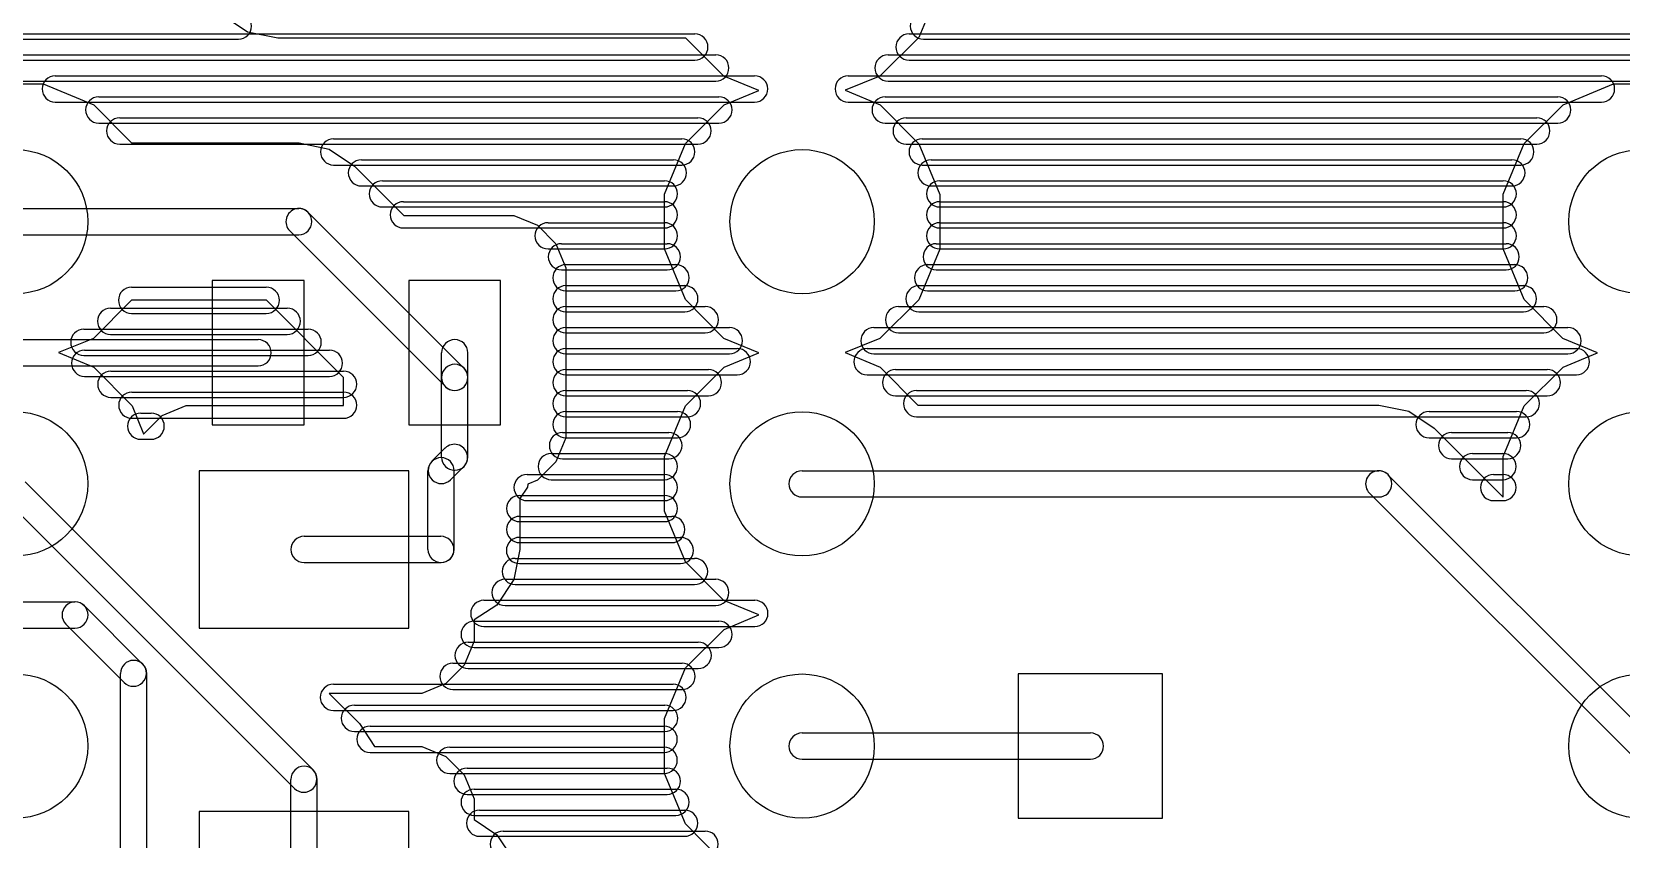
# Model space of a CAD drawing. Extents: x 4625 to 28175, y 45595 to 78045.
# Drawn here: x 16362 to 22425, y 65715 to 68794 of the extents above; entities that cross this region are included whole.
import ezdxf

# ---------------------------------------------------------------- set-up
doc = ezdxf.new("R2010")
doc.units = 0
doc.layers.add('BLACK', color=1, linetype='CONTINUOUS')

msp = doc.modelspace()

# ---------------------------------------------------------------- linework, layer by layer
at = {"layer": 'BLACK'}
for p, q in [((19825, 68965), (19745, 68772)), ((17185, 68793), (17088, 68858)), ((14037, 68786), (18891, 68786)), ((14037, 68786), (18891, 68786)), ((14037, 68786), (18891, 68786)), ((15648, 68766), (17150, 68766)), ((15648, 68766), (17150, 68766)), ((15648, 68766), (17150, 68766)), ((17300, 68770), (17185, 68793)), ((18857, 68770), (17300, 68770)), ((19002, 68625), (18857, 68770)), ((19745, 68772), (19597, 68625)), ((19708, 68786), (25090, 68786)), ((19708, 68786), (25090, 68786)), ((19708, 68786), (25090, 68786)), ((19763, 68766), (25037, 68766)), ((19763, 68766), (25037, 68766)), ((19763, 68766), (25037, 68766)), ((14037, 68706), (18971, 68706)), ((14037, 68706), (18971, 68706)), ((14037, 68706), (18971, 68706)), ((19628, 68706), (25170, 68706)), ((19628, 68706), (25170, 68706)), ((19628, 68706), (25170, 68706)), ((14037, 68686), (18891, 68686)), ((14037, 68686), (18891, 68686)), ((14037, 68686), (18891, 68686)), ((19708, 68686), (25090, 68686)), ((19708, 68686), (25090, 68686)), ((19708, 68686), (25090, 68686)), ((14037, 68606), (18971, 68606)), ((14037, 68606), (18971, 68606)), ((14037, 68606), (18971, 68606)), ((16196, 68595), (16405, 68595)), ((16405, 68595), (16598, 68515)), ((16451, 68626), (19119, 68626)), ((16451, 68626), (19119, 68626)), ((16451, 68626), (19119, 68626)), ((19135, 68570), (19002, 68625)), ((19597, 68625), (19464, 68571)), ((19476, 68626), (22350, 68626)), ((19476, 68626), (22350, 68626)), ((19476, 68626), (22350, 68626)), ((19628, 68606), (25170, 68606)), ((19628, 68606), (25170, 68606)), ((19628, 68606), (25170, 68606)), ((22203, 68515), (22396, 68595)), ((22396, 68595), (22605, 68595)), ((16451, 68526), (19119, 68526)), ((16451, 68526), (19119, 68526)), ((16451, 68526), (19119, 68526)), ((16617, 68546), (18983, 68546)), ((16617, 68546), (18983, 68546)), ((16617, 68546), (18983, 68546)), ((19003, 68515), (19135, 68570)), ((19464, 68571), (19598, 68515)), ((19476, 68526), (22350, 68526)), ((19476, 68526), (22350, 68526)), ((19476, 68526), (22350, 68526)), ((19617, 68546), (22183, 68546)), ((19617, 68546), (22183, 68546)), ((19617, 68546), (22183, 68546)), ((16598, 68515), (16742, 68370)), ((16697, 68466), (18903, 68466)), ((16697, 68466), (18903, 68466)), ((16697, 68466), (18903, 68466)), ((18855, 68368), (19003, 68515)), ((19598, 68515), (19745, 68367)), ((19697, 68466), (22103, 68466)), ((19697, 68466), (22103, 68466)), ((19697, 68466), (22103, 68466)), ((22055, 68368), (22203, 68515)), ((16617, 68446), (18983, 68446)), ((16617, 68446), (18983, 68446)), ((16617, 68446), (18983, 68446)), ((19617, 68446), (22183, 68446)), ((19617, 68446), (22183, 68446)), ((19617, 68446), (22183, 68446)), ((16697, 68366), (18903, 68366)), ((16697, 68366), (18903, 68366)), ((16697, 68366), (18903, 68366)), ((16742, 68370), (17381, 68370)), ((17381, 68370), (17496, 68347)), ((17496, 68347), (17593, 68282)), ((17513, 68386), (18841, 68386)), ((17513, 68386), (18841, 68386)), ((17513, 68386), (18841, 68386)), ((18775, 68175), (18855, 68368)), ((19697, 68366), (22103, 68366)), ((19697, 68366), (22103, 68366)), ((19697, 68366), (22103, 68366)), ((19745, 68367), (19825, 68174)), ((19758, 68386), (22042, 68386)), ((19758, 68386), (22042, 68386)), ((19758, 68386), (22042, 68386)), ((21975, 68175), (22055, 68368)), ((17513, 68286), (18841, 68286)), ((17513, 68286), (18841, 68286)), ((17513, 68286), (18841, 68286)), ((17593, 68282), (17781, 68094)), ((17619, 68306), (18809, 68306)), ((17619, 68306), (18809, 68306)), ((17619, 68306), (18809, 68306)), ((19758, 68286), (22042, 68286)), ((19758, 68286), (22042, 68286)), ((19758, 68286), (22042, 68286)), ((19792, 68306), (22008, 68306)), ((19792, 68306), (22008, 68306)), ((19792, 68306), (22008, 68306)), ((17699, 68226), (18775, 68226)), ((17699, 68226), (18775, 68226)), ((17699, 68226), (18775, 68226)), ((19825, 68226), (21975, 68226)), ((19825, 68226), (21975, 68226)), ((19825, 68226), (21975, 68226)), ((17619, 68206), (18809, 68206)), ((17619, 68206), (18809, 68206)), ((17619, 68206), (18809, 68206)), ((18775, 67966), (18775, 68175)), ((19792, 68206), (22008, 68206)), ((19792, 68206), (22008, 68206)), ((19792, 68206), (22008, 68206)), ((19825, 68174), (19825, 67965)), ((21975, 67966), (21975, 68175)), ((16300, 68120), (17380, 68120)), ((18010, 67511), (17416, 68105)), ((17699, 68126), (18775, 68126)), ((17699, 68126), (18775, 68126)), ((17699, 68126), (18775, 68126)), ((17779, 68146), (18775, 68146)), ((17779, 68146), (18775, 68146)), ((17779, 68146), (18775, 68146)), ((17781, 68094), (18200, 68094)), ((18200, 68094), (18291, 68056)), ((19825, 68146), (21975, 68146)), ((19825, 68146), (21975, 68146)), ((19825, 68146), (21975, 68146)), ((19825, 68126), (21975, 68126)), ((19825, 68126), (21975, 68126)), ((19825, 68126), (21975, 68126)), ((17940, 67441), (17346, 68035)), ((17779, 68046), (18775, 68046)), ((17779, 68046), (18775, 68046)), ((17779, 68046), (18775, 68046)), ((18291, 68056), (18361, 67986)), ((18331, 68066), (18775, 68066)), ((18331, 68066), (18775, 68066)), ((18331, 68066), (18775, 68066)), ((19825, 68066), (21975, 68066)), ((19825, 68066), (21975, 68066)), ((19825, 68066), (21975, 68066)), ((19825, 68046), (21975, 68046)), ((19825, 68046), (21975, 68046)), ((19825, 68046), (21975, 68046)), ((16300, 68020), (17380, 68020)), ((18361, 67986), (18399, 67894)), ((18382, 67986), (18786, 67986)), ((18382, 67986), (18786, 67986)), ((18382, 67986), (18786, 67986)), ((19812, 67986), (21986, 67986)), ((19812, 67986), (21986, 67986)), ((19812, 67986), (21986, 67986)), ((18331, 67966), (18775, 67966)), ((18331, 67966), (18775, 67966)), ((18331, 67966), (18775, 67966)), ((18855, 67773), (18775, 67966)), ((19825, 67965), (19745, 67772)), ((19825, 67966), (21975, 67966)), ((19825, 67966), (21975, 67966)), ((19825, 67966), (21975, 67966)), ((22055, 67773), (21975, 67966)), ((18382, 67886), (18786, 67886)), ((18382, 67886), (18786, 67886)), ((18382, 67886), (18786, 67886)), ((18399, 67906), (18819, 67906)), ((18399, 67906), (18819, 67906)), ((18399, 67906), (18819, 67906)), ((18399, 67894), (18399, 67245)), ((19779, 67906), (22019, 67906)), ((19779, 67906), (22019, 67906)), ((19779, 67906), (22019, 67906)), ((19812, 67886), (21986, 67886)), ((19812, 67886), (21986, 67886)), ((19812, 67886), (21986, 67886)), ((16742, 67820), (17256, 67820)), ((16742, 67820), (17256, 67820)), ((16742, 67820), (17256, 67820)), ((17050, 67845), (17050, 67295)), ((17400, 67845), (17050, 67845)), ((17400, 67295), (17400, 67845)), ((17800, 67845), (17800, 67295)), ((18150, 67845), (17800, 67845)), ((18150, 67295), (18150, 67845)), ((18399, 67826), (18853, 67826)), ((18399, 67826), (18853, 67826)), ((18399, 67826), (18853, 67826)), ((18399, 67806), (18819, 67806)), ((18399, 67806), (18819, 67806)), ((18399, 67806), (18819, 67806)), ((19746, 67826), (22052, 67826)), ((19746, 67826), (22052, 67826)), ((19746, 67826), (22052, 67826)), ((19779, 67806), (22019, 67806)), ((19779, 67806), (22019, 67806)), ((19779, 67806), (22019, 67806)), ((16742, 67770), (16597, 67625)), ((16662, 67740), (17336, 67740)), ((16662, 67740), (17336, 67740)), ((16662, 67740), (17336, 67740)), ((17257, 67770), (16742, 67770)), ((17551, 67476), (17257, 67770)), ((18399, 67746), (18931, 67746)), ((18399, 67746), (18931, 67746)), ((18399, 67746), (18931, 67746)), ((19002, 67625), (18855, 67773)), ((19745, 67772), (19597, 67625)), ((19668, 67746), (22130, 67746)), ((19668, 67746), (22130, 67746)), ((19668, 67746), (22130, 67746)), ((22202, 67625), (22055, 67773)), ((16742, 67720), (17256, 67720)), ((16742, 67720), (17256, 67720)), ((16742, 67720), (17256, 67720)), ((18399, 67726), (18853, 67726)), ((18399, 67726), (18853, 67726)), ((18399, 67726), (18853, 67726)), ((19746, 67726), (22052, 67726)), ((19746, 67726), (22052, 67726)), ((19746, 67726), (22052, 67726)), ((15901, 67620), (17225, 67620)), ((16597, 67625), (16464, 67571)), ((16560, 67660), (17416, 67660)), ((16560, 67660), (17416, 67660)), ((16560, 67660), (17416, 67660)), ((16662, 67640), (17336, 67640)), ((16662, 67640), (17336, 67640)), ((16662, 67640), (17336, 67640)), ((18399, 67666), (19023, 67666)), ((18399, 67666), (19023, 67666)), ((18399, 67666), (19023, 67666)), ((18399, 67646), (18931, 67646)), ((18399, 67646), (18931, 67646)), ((18399, 67646), (18931, 67646)), ((19135, 67570), (19002, 67625)), ((19597, 67625), (19464, 67571)), ((19574, 67666), (22222, 67666)), ((19574, 67666), (22222, 67666)), ((19574, 67666), (22222, 67666)), ((19668, 67646), (22130, 67646)), ((19668, 67646), (22130, 67646)), ((19668, 67646), (22130, 67646)), ((22335, 67570), (22202, 67625)), ((16464, 67571), (16598, 67515)), ((16560, 67560), (17416, 67560)), ((16560, 67560), (17416, 67560)), ((16560, 67560), (17416, 67560)), ((16563, 67580), (17497, 67580)), ((16563, 67580), (17497, 67580)), ((16563, 67580), (17497, 67580)), ((17925, 67476), (17925, 67570)), ((18025, 67476), (18025, 67570)), ((18399, 67586), (19053, 67586)), ((18399, 67586), (19053, 67586)), ((18399, 67586), (19053, 67586)), ((18399, 67566), (19023, 67566)), ((18399, 67566), (19023, 67566)), ((18399, 67566), (19023, 67566)), ((19003, 67515), (19135, 67570)), ((19464, 67571), (19598, 67515)), ((19548, 67586), (22254, 67586)), ((19548, 67586), (22254, 67586)), ((19548, 67586), (22254, 67586)), ((19574, 67566), (22222, 67566)), ((19574, 67566), (22222, 67566)), ((19574, 67566), (22222, 67566)), ((22203, 67515), (22335, 67570)), ((15901, 67520), (17225, 67520)), ((16598, 67515), (16745, 67367)), ((16663, 67500), (17551, 67500)), ((16663, 67500), (17551, 67500)), ((16663, 67500), (17551, 67500)), ((18399, 67506), (18943, 67506)), ((18399, 67506), (18943, 67506)), ((18399, 67506), (18943, 67506)), ((18855, 67368), (19003, 67515)), ((19598, 67515), (19742, 67370)), ((19657, 67506), (22143, 67506)), ((19657, 67506), (22143, 67506)), ((19657, 67506), (22143, 67506)), ((22055, 67368), (22203, 67515)), ((16563, 67480), (17497, 67480)), ((16563, 67480), (17497, 67480)), ((16563, 67480), (17497, 67480)), ((17551, 67369), (17551, 67476)), ((17925, 67172), (17925, 67476)), ((18025, 67172), (18025, 67476)), ((18399, 67486), (19053, 67486)), ((18399, 67486), (19053, 67486)), ((18399, 67486), (19053, 67486)), ((19548, 67486), (22254, 67486)), ((19548, 67486), (22254, 67486)), ((19548, 67486), (22254, 67486)), ((16663, 67400), (17551, 67400)), ((16663, 67400), (17551, 67400)), ((16663, 67400), (17551, 67400)), ((16743, 67420), (17551, 67420)), ((16743, 67420), (17551, 67420)), ((16743, 67420), (17551, 67420)), ((16745, 67367), (16788, 67261)), ((16859, 67331), (16951, 67369)), ((16951, 67369), (17551, 67369)), ((18399, 67426), (18863, 67426)), ((18399, 67426), (18863, 67426)), ((18399, 67426), (18863, 67426)), ((18399, 67406), (18943, 67406)), ((18399, 67406), (18943, 67406)), ((18399, 67406), (18943, 67406)), ((18775, 67175), (18855, 67368)), ((19657, 67406), (22143, 67406)), ((19657, 67406), (22143, 67406)), ((19657, 67406), (22143, 67406)), ((19737, 67426), (22063, 67426)), ((19737, 67426), (22063, 67426)), ((19737, 67426), (22063, 67426)), ((19742, 67370), (21500, 67370)), ((21500, 67370), (21615, 67347)), ((21975, 67175), (22055, 67368)), ((16743, 67320), (17551, 67320)), ((16743, 67320), (17551, 67320)), ((16743, 67320), (17551, 67320)), ((16777, 67340), (16817, 67340)), ((16777, 67340), (16817, 67340)), ((16777, 67340), (16817, 67340)), ((16789, 67261), (16859, 67331)), ((18399, 67346), (18825, 67346)), ((18399, 67346), (18825, 67346)), ((18399, 67346), (18825, 67346)), ((18399, 67326), (18863, 67326)), ((18399, 67326), (18863, 67326)), ((18399, 67326), (18863, 67326)), ((19737, 67326), (22063, 67326)), ((19737, 67326), (22063, 67326)), ((19737, 67326), (22063, 67326)), ((21615, 67347), (21712, 67282)), ((21692, 67346), (22026, 67346)), ((21692, 67346), (22026, 67346)), ((21692, 67346), (22026, 67346)), ((16788, 67261), (16789, 67261)), ((17050, 67295), (17400, 67295)), ((17800, 67295), (18150, 67295)), ((18399, 67245), (18361, 67154)), ((18386, 67266), (18792, 67266)), ((18386, 67266), (18792, 67266)), ((18386, 67266), (18792, 67266)), ((18399, 67246), (18825, 67246)), ((18399, 67246), (18825, 67246)), ((18399, 67246), (18825, 67246)), ((21692, 67246), (22026, 67246)), ((21692, 67246), (22026, 67246)), ((21692, 67246), (22026, 67246)), ((21712, 67282), (21975, 67019)), ((21778, 67266), (21992, 67266)), ((21778, 67266), (21992, 67266)), ((21778, 67266), (21992, 67266)), ((16777, 67240), (16817, 67240)), ((16777, 67240), (16817, 67240)), ((16777, 67240), (16817, 67240)), ((17888, 67156), (17939, 67207)), ((18343, 67186), (18775, 67186)), ((18343, 67186), (18775, 67186)), ((18343, 67186), (18775, 67186)), ((21858, 67186), (21974, 67186)), ((21858, 67186), (21974, 67186)), ((21858, 67186), (21974, 67186)), ((17959, 67085), (18010, 67136)), ((18361, 67154), (18291, 67084)), ((18386, 67166), (18792, 67166)), ((18386, 67166), (18792, 67166)), ((18386, 67166), (18792, 67166)), ((18775, 66966), (18775, 67175)), ((21778, 67166), (21992, 67166)), ((21778, 67166), (21992, 67166)), ((21778, 67166), (21992, 67166)), ((21975, 67019), (21975, 67175)), ((17435, 65979), (16336, 67078)), ((17800, 67120), (17000, 67120)), ((17000, 67120), (17000, 66520)), ((17800, 66520), (17800, 67120)), ((17873, 66820), (17873, 67120)), ((17973, 66820), (17973, 67120)), ((18251, 67106), (18775, 67106)), ((18251, 67106), (18775, 67106)), ((18251, 67106), (18775, 67106)), ((18254, 67069), (18252, 67057)), ((18291, 67084), (18254, 67069)), ((18343, 67086), (18775, 67086)), ((18343, 67086), (18775, 67086)), ((18343, 67086), (18775, 67086)), ((19300, 67120), (21500, 67120)), ((22535, 66105), (21535, 67105)), ((21858, 67086), (21974, 67086)), ((21858, 67086), (21974, 67086)), ((21858, 67086), (21974, 67086)), ((21938, 67106), (21974, 67106)), ((21938, 67106), (21974, 67106)), ((21938, 67106), (21974, 67106)), ((17364, 65908), (16265, 67007)), ((18252, 67057), (18223, 67014)), ((18223, 67026), (18775, 67026)), ((18223, 67026), (18775, 67026)), ((18223, 67026), (18775, 67026)), ((18223, 67014), (18223, 66820)), ((18251, 67006), (18775, 67006)), ((18251, 67006), (18775, 67006)), ((18251, 67006), (18775, 67006)), ((19300, 67020), (21500, 67020)), ((22465, 66035), (21465, 67035)), ((21938, 67006), (21974, 67006)), ((21938, 67006), (21974, 67006)), ((21938, 67006), (21974, 67006)), ((18223, 66946), (18803, 66946)), ((18223, 66946), (18803, 66946)), ((18223, 66946), (18803, 66946)), ((18855, 66773), (18775, 66966)), ((18223, 66926), (18775, 66926)), ((18223, 66926), (18775, 66926)), ((18223, 66926), (18775, 66926)), ((17400, 66870), (17922, 66870)), ((18223, 66820), (18200, 66705)), ((18222, 66866), (18836, 66866)), ((18222, 66866), (18836, 66866)), ((18222, 66866), (18836, 66866)), ((18223, 66846), (18803, 66846)), ((18223, 66846), (18803, 66846)), ((18223, 66846), (18803, 66846)), ((17400, 66770), (17922, 66770)), ((18206, 66786), (18890, 66786)), ((18206, 66786), (18890, 66786)), ((18206, 66786), (18890, 66786)), ((18222, 66766), (18836, 66766)), ((18222, 66766), (18836, 66766)), ((18222, 66766), (18836, 66766)), ((19002, 66625), (18855, 66773)), ((18200, 66705), (18135, 66608)), ((18167, 66706), (18971, 66706)), ((18167, 66706), (18971, 66706)), ((18167, 66706), (18971, 66706)), ((18206, 66686), (18890, 66686)), ((18206, 66686), (18890, 66686)), ((18206, 66686), (18890, 66686)), ((16178, 66620), (16526, 66620)), ((16562, 66605), (16784, 66383)), ((18135, 66608), (18049, 66551)), ((18086, 66626), (19120, 66626)), ((18086, 66626), (19120, 66626)), ((18086, 66626), (19120, 66626)), ((18167, 66606), (18971, 66606)), ((18167, 66606), (18971, 66606)), ((18167, 66606), (18971, 66606)), ((19135, 66570), (19002, 66625)), ((16178, 66520), (16526, 66520)), ((16492, 66535), (16714, 66313)), ((17000, 66520), (17800, 66520)), ((18049, 66551), (18049, 66470)), ((18049, 66546), (18983, 66546)), ((18049, 66546), (18983, 66546)), ((18049, 66546), (18983, 66546)), ((18086, 66526), (19120, 66526)), ((18086, 66526), (19120, 66526)), ((18086, 66526), (19120, 66526)), ((19003, 66515), (19135, 66570)), ((18049, 66470), (18011, 66379)), ((18026, 66466), (18904, 66466)), ((18026, 66466), (18904, 66466)), ((18026, 66466), (18904, 66466)), ((18855, 66368), (19003, 66515)), ((18049, 66446), (18983, 66446)), ((18049, 66446), (18983, 66446)), ((18049, 66446), (18983, 66446)), ((16700, 65097), (16700, 66347)), ((16800, 65097), (16800, 66347)), ((18011, 66379), (17941, 66309)), ((17968, 66386), (18842, 66386)), ((17968, 66386), (18842, 66386)), ((17968, 66386), (18842, 66386)), ((18026, 66366), (18904, 66366)), ((18026, 66366), (18904, 66366)), ((18026, 66366), (18904, 66366)), ((18775, 66175), (18855, 66368)), ((20125, 66345), (20125, 65795)), ((20675, 66345), (20125, 66345)), ((20675, 65795), (20675, 66345)), ((17512, 66306), (18808, 66306)), ((17512, 66306), (18808, 66306)), ((17512, 66306), (18808, 66306)), ((17941, 66309), (17849, 66271)), ((17968, 66286), (18842, 66286)), ((17968, 66286), (18842, 66286)), ((17968, 66286), (18842, 66286)), ((17849, 66271), (17496, 66271)), ((17496, 66271), (17612, 66156)), ((17592, 66226), (18776, 66226)), ((17592, 66226), (18776, 66226)), ((17592, 66226), (18776, 66226)), ((17512, 66206), (18808, 66206)), ((17512, 66206), (18808, 66206)), ((17512, 66206), (18808, 66206)), ((17612, 66156), (17669, 66069)), ((18775, 65966), (18775, 66175)), ((17592, 66126), (18776, 66126)), ((17592, 66126), (18776, 66126)), ((17592, 66126), (18776, 66126)), ((17652, 66146), (18774, 66146)), ((17652, 66146), (18774, 66146)), ((17652, 66146), (18774, 66146)), ((19300, 66120), (20400, 66120)), ((17652, 66046), (18774, 66046)), ((17652, 66046), (18774, 66046)), ((17652, 66046), (18774, 66046)), ((17669, 66069), (17850, 66069)), ((17850, 66069), (17941, 66031)), ((17956, 66066), (18774, 66066)), ((17956, 66066), (18774, 66066)), ((17956, 66066), (18774, 66066)), ((17941, 66031), (18011, 65961)), ((18022, 65986), (18786, 65986)), ((18022, 65986), (18786, 65986)), ((18022, 65986), (18786, 65986)), ((19300, 66020), (20400, 66020)), ((17350, 65521), (17350, 65943)), ((17450, 65521), (17450, 65943)), ((17956, 65966), (18774, 65966)), ((17956, 65966), (18774, 65966)), ((17956, 65966), (18774, 65966)), ((18011, 65961), (18049, 65869)), ((18855, 65773), (18775, 65966)), ((18022, 65886), (18786, 65886)), ((18022, 65886), (18786, 65886)), ((18022, 65886), (18786, 65886)), ((18049, 65906), (18819, 65906)), ((18049, 65906), (18819, 65906)), ((18049, 65906), (18819, 65906)), ((18049, 65869), (18049, 65790)), ((17800, 65820), (17000, 65820)), ((17000, 65820), (17000, 65220)), ((17800, 65220), (17800, 65820)), ((18049, 65806), (18819, 65806)), ((18049, 65806), (18819, 65806)), ((18049, 65806), (18819, 65806)), ((18049, 65790), (18135, 65732)), ((18070, 65826), (18852, 65826)), ((18070, 65826), (18852, 65826)), ((18070, 65826), (18852, 65826)), ((20125, 65795), (20675, 65795)), ((18135, 65732), (18200, 65635)), ((18160, 65746), (18930, 65746)), ((18160, 65746), (18930, 65746)), ((18160, 65746), (18930, 65746)), ((19002, 65625), (18855, 65773)), ((18070, 65726), (18852, 65726)), ((18070, 65726), (18852, 65726)), ((18070, 65726), (18852, 65726))]:
    msp.add_line(p, q, dxfattribs=at)
for centre in [(16300, 68070), (19300, 68070), (22500, 68070), (16300, 67070), (19300, 67070), (22500, 67070), (16300, 66070), (19300, 66070), (22500, 66070)]:
    msp.add_circle(centre, 275, dxfattribs=at)
for centre, start, end in [((17150, 68816), 270, 450), ((17150, 68816), 270, 450), ((17150, 68816), 270, 450), ((19763, 68816), 90, 270), ((19763, 68816), 90, 270), ((19763, 68816), 90, 270), ((18891, 68736), 270, 450), ((18891, 68736), 270, 450), ((18891, 68736), 270, 450), ((19708, 68736), 90, 270), ((19708, 68736), 90, 270), ((19708, 68736), 90, 270), ((18971, 68656), 270, 450), ((18971, 68656), 270, 450), ((18971, 68656), 270, 450), ((19628, 68656), 90, 270), ((19628, 68656), 90, 270), ((19628, 68656), 90, 270), ((16451, 68576), 90, 270), ((16451, 68576), 90, 270), ((16451, 68576), 90, 270), ((19119, 68576), 270, 450), ((19119, 68576), 270, 450), ((19119, 68576), 270, 450), ((19476, 68576), 90, 270), ((19476, 68576), 90, 270), ((19476, 68576), 90, 270), ((22350, 68576), 270, 450), ((22350, 68576), 270, 450), ((22350, 68576), 270, 450), ((16617, 68496), 90, 270), ((16617, 68496), 90, 270), ((16617, 68496), 90, 270), ((18983, 68496), 270, 450), ((18983, 68496), 270, 450), ((18983, 68496), 270, 450), ((19617, 68496), 90, 270), ((19617, 68496), 90, 270), ((19617, 68496), 90, 270), ((22183, 68496), 270, 450), ((22183, 68496), 270, 450), ((22183, 68496), 270, 450), ((16697, 68416), 90, 270), ((16697, 68416), 90, 270), ((16697, 68416), 90, 270), ((18903, 68416), 270, 450), ((18903, 68416), 270, 450), ((18903, 68416), 270, 450), ((19697, 68416), 90, 270), ((19697, 68416), 90, 270), ((19697, 68416), 90, 270), ((22103, 68416), 270, 450), ((22103, 68416), 270, 450), ((22103, 68416), 270, 450), ((17513, 68336), 90, 270), ((17513, 68336), 90, 270), ((17513, 68336), 90, 270), ((18841, 68336), 270, 450), ((18841, 68336), 270, 450), ((18841, 68336), 270, 450), ((19758, 68336), 90, 270), ((19758, 68336), 90, 270), ((19758, 68336), 90, 270), ((22042, 68336), 270, 450), ((22042, 68336), 270, 450), ((22042, 68336), 270, 450), ((17619, 68256), 90, 270), ((17619, 68256), 90, 270), ((17619, 68256), 90, 270), ((18809, 68256), 270, 450), ((18809, 68256), 270, 450), ((18809, 68256), 270, 450), ((19792, 68256), 90, 270), ((19792, 68256), 90, 270), ((19792, 68256), 90, 270), ((22008, 68256), 270, 450), ((22008, 68256), 270, 450), ((22008, 68256), 270, 450), ((17699, 68176), 90, 270), ((17699, 68176), 90, 270), ((17699, 68176), 90, 270), ((18775, 68176), 270, 450), ((18775, 68176), 270, 450), ((18775, 68176), 270, 450), ((19825, 68176), 90, 270), ((19825, 68176), 90, 270), ((19825, 68176), 90, 270), ((21975, 68176), 270, 450), ((21975, 68176), 270, 450), ((21975, 68176), 270, 450), ((17381, 68070), 405, 585), ((17380, 68070), 270, 450), ((17779, 68096), 90, 270), ((17779, 68096), 90, 270), ((17779, 68096), 90, 270), ((18775, 68096), 270, 450), ((18775, 68096), 270, 450), ((18775, 68096), 270, 450), ((19825, 68096), 90, 270), ((19825, 68096), 90, 270), ((19825, 68096), 90, 270), ((21975, 68096), 270, 450), ((21975, 68096), 270, 450), ((21975, 68096), 270, 450), ((18331, 68016), 90, 270), ((18331, 68016), 90, 270), ((18331, 68016), 90, 270), ((18775, 68016), 270, 450), ((18775, 68016), 270, 450), ((18775, 68016), 270, 450), ((19825, 68016), 90, 270), ((19825, 68016), 90, 270), ((19825, 68016), 90, 270), ((21975, 68016), 270, 450), ((21975, 68016), 270, 450), ((21975, 68016), 270, 450), ((18382, 67936), 90, 270), ((18382, 67936), 90, 270), ((18382, 67936), 90, 270), ((18786, 67936), 270, 450), ((18786, 67936), 270, 450), ((18786, 67936), 270, 450), ((19812, 67936), 90, 270), ((19812, 67936), 90, 270), ((19812, 67936), 90, 270), ((21986, 67936), 270, 450), ((21986, 67936), 270, 450), ((21986, 67936), 270, 450), ((18399, 67856), 90, 270), ((18399, 67856), 90, 270), ((18399, 67856), 90, 270), ((18819, 67856), 270, 450), ((18819, 67856), 270, 450), ((18819, 67856), 270, 450), ((19779, 67856), 90, 270), ((19779, 67856), 90, 270), ((19779, 67856), 90, 270), ((22019, 67856), 270, 450), ((22019, 67856), 270, 450), ((22019, 67856), 270, 450), ((16742, 67770), 90, 270), ((16742, 67770), 90, 270), ((16742, 67770), 90, 270), ((17256, 67770), 270, 450), ((17256, 67770), 270, 450), ((17256, 67770), 270, 450), ((18399, 67776), 90, 270), ((18399, 67776), 90, 270), ((18399, 67776), 90, 270), ((18853, 67776), 270, 450), ((18853, 67776), 270, 450), ((18853, 67776), 270, 450), ((19746, 67776), 90, 270), ((19746, 67776), 90, 270), ((19746, 67776), 90, 270), ((22052, 67776), 270, 450), ((22052, 67776), 270, 450), ((22052, 67776), 270, 450), ((16662, 67690), 90, 270), ((16662, 67690), 90, 270), ((16662, 67690), 90, 270), ((17336, 67690), 270, 450), ((17336, 67690), 270, 450), ((17336, 67690), 270, 450), ((18399, 67696), 90, 270), ((18399, 67696), 90, 270), ((18399, 67696), 90, 270), ((18931, 67696), 270, 450), ((18931, 67696), 270, 450), ((18931, 67696), 270, 450), ((19668, 67696), 90, 270), ((19668, 67696), 90, 270), ((19668, 67696), 90, 270), ((22130, 67696), 270, 450), ((22130, 67696), 270, 450), ((22130, 67696), 270, 450), ((16560, 67610), 90, 270), ((16560, 67610), 90, 270), ((16560, 67610), 90, 270), ((17225, 67570), 270, 450), ((17416, 67610), 270, 450), ((17416, 67610), 270, 450), ((17416, 67610), 270, 450), ((17975, 67570), 360, 540), ((18399, 67616), 90, 270), ((18399, 67616), 90, 270), ((18399, 67616), 90, 270), ((19023, 67616), 270, 450), ((19023, 67616), 270, 450), ((19023, 67616), 270, 450), ((19574, 67616), 90, 270), ((19574, 67616), 90, 270), ((19574, 67616), 90, 270), ((22222, 67616), 270, 450), ((22222, 67616), 270, 450), ((22222, 67616), 270, 450), ((16563, 67530), 90, 270), ((16563, 67530), 90, 270), ((16563, 67530), 90, 270), ((17497, 67530), 270, 450), ((17497, 67530), 270, 450), ((17497, 67530), 270, 450), ((18399, 67536), 90, 270), ((18399, 67536), 90, 270), ((18399, 67536), 90, 270), ((19053, 67536), 270, 450), ((19053, 67536), 270, 450), ((19053, 67536), 270, 450), ((19548, 67536), 90, 270), ((19548, 67536), 90, 270), ((19548, 67536), 90, 270), ((22254, 67536), 270, 450), ((22254, 67536), 270, 450), ((22254, 67536), 270, 450), ((16663, 67450), 90, 270), ((16663, 67450), 90, 270), ((16663, 67450), 90, 270), ((17551, 67450), 270, 450), ((17551, 67450), 270, 450), ((17551, 67450), 270, 450), ((17975, 67476), 360, 540), ((17975, 67476), 225, 405), ((18399, 67456), 90, 270), ((18399, 67456), 90, 270), ((18399, 67456), 90, 270), ((18943, 67456), 270, 450), ((18943, 67456), 270, 450), ((18943, 67456), 270, 450), ((19657, 67456), 90, 270), ((19657, 67456), 90, 270), ((19657, 67456), 90, 270), ((22143, 67456), 270, 450), ((22143, 67456), 270, 450), ((22143, 67456), 270, 450), ((17975, 67476), 180, 360), ((16743, 67370), 90, 270), ((16743, 67370), 90, 270), ((16743, 67370), 90, 270), ((17551, 67370), 270, 450), ((17551, 67370), 270, 450), ((17551, 67370), 270, 450), ((18399, 67376), 90, 270), ((18399, 67376), 90, 270), ((18399, 67376), 90, 270), ((18863, 67376), 270, 450), ((18863, 67376), 270, 450), ((18863, 67376), 270, 450), ((19737, 67376), 90, 270), ((19737, 67376), 90, 270), ((19737, 67376), 90, 270), ((22063, 67376), 270, 450), ((22063, 67376), 270, 450), ((22063, 67376), 270, 450), ((16777, 67290), 90, 270), ((16777, 67290), 90, 270), ((16777, 67290), 90, 270), ((16817, 67290), 270, 450), ((16817, 67290), 270, 450), ((16817, 67290), 270, 450), ((18399, 67296), 90, 270), ((18399, 67296), 90, 270), ((18399, 67296), 90, 270), ((18825, 67296), 270, 450), ((18825, 67296), 270, 450), ((18825, 67296), 270, 450), ((21692, 67296), 90, 270), ((21692, 67296), 90, 270), ((21692, 67296), 90, 270), ((22026, 67296), 270, 450), ((22026, 67296), 270, 450), ((22026, 67296), 270, 450), ((18386, 67216), 90, 270), ((18386, 67216), 90, 270), ((18386, 67216), 90, 270), ((18792, 67216), 270, 450), ((18792, 67216), 270, 450), ((18792, 67216), 270, 450), ((21778, 67216), 90, 270), ((21778, 67216), 90, 270), ((21778, 67216), 90, 270), ((21992, 67216), 270, 450), ((21992, 67216), 270, 450), ((21992, 67216), 270, 450), ((17974, 67171), 315, 495), ((18343, 67136), 90, 270), ((18343, 67136), 90, 270), ((18343, 67136), 90, 270), ((18775, 67136), 270, 450), ((18775, 67136), 270, 450), ((18775, 67136), 270, 450), ((21858, 67136), 90, 270), ((21858, 67136), 90, 270), ((21858, 67136), 90, 270), ((21974, 67136), 270, 450), ((21974, 67136), 270, 450), ((21974, 67136), 270, 450), ((17923, 67120), 360, 540), ((17924, 67121), 135, 315), ((17975, 67172), 180, 360), ((18251, 67056), 90, 270), ((18251, 67056), 90, 270), ((18251, 67056), 90, 270), ((18775, 67056), 270, 450), ((18775, 67056), 270, 450), ((18775, 67056), 270, 450), ((19300, 67070), 90, 270), ((21500, 67070), 405, 585), ((21500, 67070), 270, 450), ((21938, 67056), 90, 270), ((21938, 67056), 90, 270), ((21938, 67056), 90, 270), ((21974, 67056), 270, 450), ((21974, 67056), 270, 450), ((21974, 67056), 270, 450), ((18223, 66976), 90, 270), ((18223, 66976), 90, 270), ((18223, 66976), 90, 270), ((18775, 66976), 270, 450), ((18775, 66976), 270, 450), ((18775, 66976), 270, 450), ((18223, 66896), 90, 270), ((18223, 66896), 90, 270), ((18223, 66896), 90, 270), ((18803, 66896), 270, 450), ((18803, 66896), 270, 450), ((18803, 66896), 270, 450), ((17400, 66820), 90, 270), ((17923, 66820), 180, 360), ((17922, 66820), 270, 450), ((18222, 66816), 90, 270), ((18222, 66816), 90, 270), ((18222, 66816), 90, 270), ((18836, 66816), 270, 450), ((18836, 66816), 270, 450), ((18836, 66816), 270, 450), ((18206, 66736), 90, 270), ((18206, 66736), 90, 270), ((18206, 66736), 90, 270), ((18890, 66736), 270, 450), ((18890, 66736), 270, 450), ((18890, 66736), 270, 450), ((18167, 66656), 90, 270), ((18167, 66656), 90, 270), ((18167, 66656), 90, 270), ((18971, 66656), 270, 450), ((18971, 66656), 270, 450), ((18971, 66656), 270, 450), ((16527, 66570), 45, 225), ((16526, 66570), 270, 450), ((18086, 66576), 90, 270), ((18086, 66576), 90, 270), ((18086, 66576), 90, 270), ((19120, 66576), 270, 450), ((19120, 66576), 270, 450), ((19120, 66576), 270, 450), ((18049, 66496), 90, 270), ((18049, 66496), 90, 270), ((18049, 66496), 90, 270), ((18983, 66496), 270, 450), ((18983, 66496), 270, 450), ((18983, 66496), 270, 450), ((18026, 66416), 90, 270), ((18026, 66416), 90, 270), ((18026, 66416), 90, 270), ((18904, 66416), 270, 450), ((18904, 66416), 270, 450), ((18904, 66416), 270, 450), ((16750, 66347), 360, 540), ((16749, 66348), 225, 405), ((17968, 66336), 90, 270), ((17968, 66336), 90, 270), ((17968, 66336), 90, 270), ((18842, 66336), 270, 450), ((18842, 66336), 270, 450), ((18842, 66336), 270, 450), ((17512, 66256), 90, 270), ((17512, 66256), 90, 270), ((17512, 66256), 90, 270), ((18808, 66256), 270, 450), ((18808, 66256), 270, 450), ((18808, 66256), 270, 450), ((17592, 66176), 90, 270), ((17592, 66176), 90, 270), ((17592, 66176), 90, 270), ((18776, 66176), 270, 450), ((18776, 66176), 270, 450), ((18776, 66176), 270, 450), ((17652, 66096), 90, 270), ((17652, 66096), 90, 270), ((17652, 66096), 90, 270), ((18774, 66096), 270, 450), ((18774, 66096), 270, 450), ((18774, 66096), 270, 450), ((19300, 66070), 90, 270), ((20400, 66070), 270, 450), ((17956, 66016), 90, 270), ((17956, 66016), 90, 270), ((17956, 66016), 90, 270), ((18774, 66016), 270, 450), ((18774, 66016), 270, 450), ((18774, 66016), 270, 450), ((17400, 65943), 360, 540), ((17399, 65944), 225, 405), ((18022, 65936), 90, 270), ((18022, 65936), 90, 270), ((18022, 65936), 90, 270), ((18786, 65936), 270, 450), ((18786, 65936), 270, 450), ((18786, 65936), 270, 450), ((18049, 65856), 90, 270), ((18049, 65856), 90, 270), ((18049, 65856), 90, 270), ((18819, 65856), 270, 450), ((18819, 65856), 270, 450), ((18819, 65856), 270, 450), ((18070, 65776), 90, 270), ((18070, 65776), 90, 270), ((18070, 65776), 90, 270), ((18852, 65776), 270, 450), ((18852, 65776), 270, 450), ((18852, 65776), 270, 450), ((18160, 65696), 90, 270), ((18160, 65696), 90, 270), ((18160, 65696), 90, 270), ((18930, 65696), 270, 450), ((18930, 65696), 270, 450), ((18930, 65696), 270, 450)]:
    msp.add_arc(centre, 50, start, end, dxfattribs=at)

doc.saveas('drawing.dxf')
